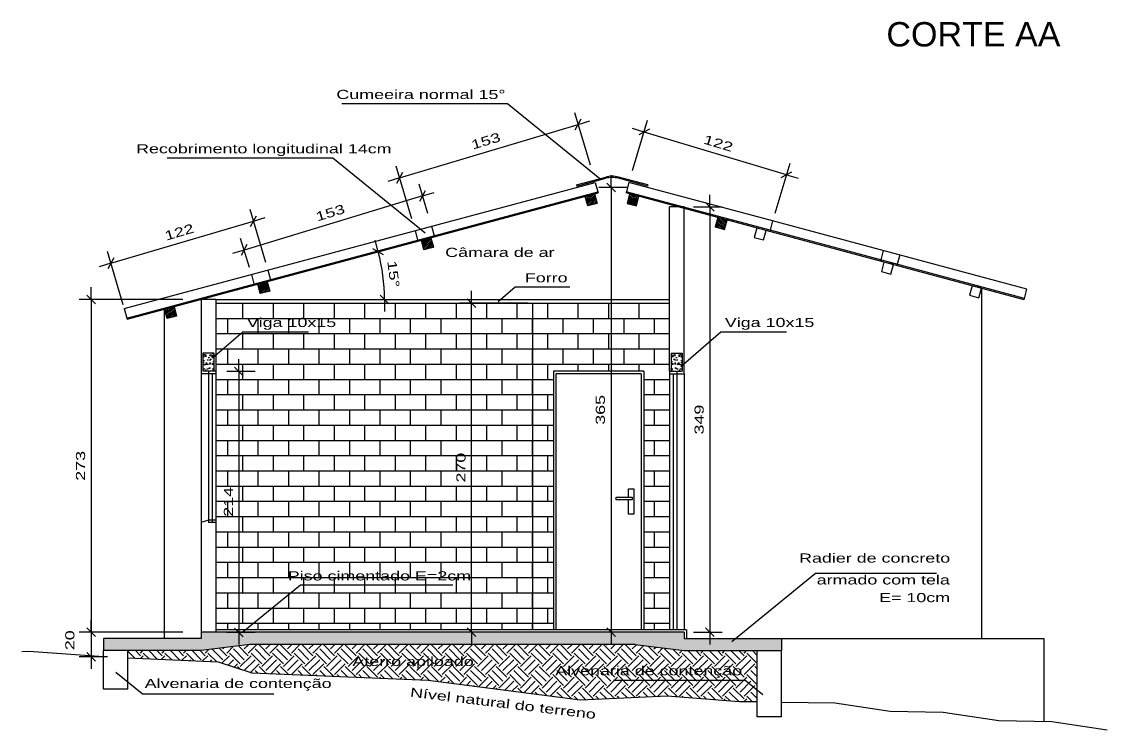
# Model space of a CAD drawing. Header units: millimetres. Extents: x 379 to 8329, y 269 to 4802.
# Drawn here: x 1494 to 2384, y 1987 to 2568 of the extents above; entities that cross this region are included whole.
import ezdxf

# ---------------------------------------------------------------- set-up
doc = ezdxf.new("R2010")
doc.units = ezdxf.units.MM
doc.header["$LTSCALE"] = 20
doc.header["$MEASUREMENT"] = 0
for name, color, linetype in [('1', 7, 'Continuous'), ('Cotas', 7, 'Continuous'), ('Texto', 2, 'Continuous')]:
    doc.layers.add(name, color=color, linetype=linetype)
doc.styles.add('REGUA100', font='arial.ttf', dxfattribs={"width": 1.4})
doc.styles.add('Textos Gd.', font='arial.ttf', dxfattribs={"height": 0.15})
doc.dimstyles.new('ISO-25', dxfattribs={"dimscale": 5, "dimtxt": 1.5, "dimasz": 0.01, "dimexe": 2, "dimexo": 3, "dimgap": 0.98, "dimtad": 1, "dimrnd": 0.5, "dimtxsty": 'REGUA100', "dimblk1": 'COTATR', "dimblk2": 'COTATR', "dimsah": 1, "dimcen": 4, "dimdle": 4, "dimclrd": 1, "dimclre": 1, "dimclrt": 2, "dimaunit": 1, "dimadec": 0, "dimazin": 0, "dimtfac": 1, "dimtofl": 0, "dimtmove": 2, "dimatfit": 3, "dimldrblk": 'COTATR', "dimfxl": 1, "dimarcsym": 0})

# ---------------------------------------------------------------- blocks, each defined once
blk = doc.blocks.new('COTATR')
at = {"color": 6}
blk.add_line((-71, -71), (71, 71), dxfattribs=at)
at = {"color": 0, "linetype": 'ByBlock'}
blk.add_line((0, 0), (200, 0), dxfattribs=at)
blk = doc.blocks.new('*D4')
at = {"layer": '1', "color": 1, "lineweight": -2, "transparency": 16777216}
for p, q in [((1908.83, 2337.6), (1852.51, 2337.6)), ((1862.51, 2067.65), (1862.51, 2337.55)), ((1908.83, 2067.6), (1852.51, 2067.6))]:
    blk.add_line(p, q, dxfattribs=at)
at = {"layer": 'DEFPOINTS', "color": 0, "transparency": 16777216}
for p in [(1862.51, 2337.6), (1923.83, 2337.6), (1923.83, 2067.6)]:
    blk.add_point(p, dxfattribs=at)
at = {"layer": '1', "color": 1, "lineweight": -2, "transparency": 16777216, "xscale": 0.05, "yscale": 0.05, "zscale": 0.05}
for p, rotation in [((1862.51, 2337.6), 90), ((1862.51, 2067.6), 270)]:
    blk.add_blockref('COTATR', p, dxfattribs=dict(at, rotation=rotation))
at = {"layer": '1', "color": 2, "transparency": 16777216, "insert": (1853.79, 2202.6), "char_height": 7.5, "attachment_point": 5, "rotation": 90, "style": 'REGUA100'}
blk.add_mtext('270', dxfattribs=at)
blk = doc.blocks.new('*D62')
at = {"layer": '1', "color": 1, "lineweight": -2, "transparency": 16777216}
for p, q in [((1994.48, 2446.25), (2006.83, 2487.4)), ((2120.77, 2442.78), (2004.01, 2477.81)), ((2111.34, 2411.19), (2123.69, 2452.35))]:
    blk.add_line(p, q, dxfattribs=at)
at = {"layer": 'DEFPOINTS', "color": 0, "transparency": 16777216}
for p in [(2003.96, 2477.83), (1990.17, 2431.88), (2107.03, 2396.82)]:
    blk.add_point(p, dxfattribs=at)
at = {"layer": '1', "color": 1, "lineweight": -2, "transparency": 16777216, "xscale": 0.05, "yscale": 0.05, "zscale": 0.05}
for p, rotation in [((2003.96, 2477.83), 163.3007557660096), ((2120.81, 2442.77), 343.3007557660096)]:
    blk.add_blockref('COTATR', p, dxfattribs=dict(at, rotation=rotation))
at = {"layer": '1', "color": 2, "transparency": 16777216, "insert": (2064.88, 2468.6), "char_height": 7.5, "attachment_point": 5, "rotation": 343.30076, "style": 'REGUA100'}
blk.add_mtext('122', dxfattribs=at)
blk = doc.blocks.new('*D73')
at = {"layer": '1', "color": 1, "lineweight": -2, "transparency": 16777216}
for p, q in [((1625.71, 2340.6), (1540.54, 2340.6)), ((1550.54, 2340.55), (1550.54, 2067.65)), ((1625.71, 2067.6), (1540.54, 2067.6))]:
    blk.add_line(p, q, dxfattribs=at)
at = {"layer": 'DEFPOINTS', "color": 0, "transparency": 16777216}
for p in [(1640.71, 2340.6), (1550.54, 2067.6), (1640.71, 2067.6)]:
    blk.add_point(p, dxfattribs=at)
at = {"layer": '1', "color": 1, "lineweight": -2, "transparency": 16777216, "xscale": 0.05, "yscale": 0.05, "zscale": 0.05}
for p, rotation in [((1550.54, 2340.6), 90), ((1550.54, 2067.6), 270)]:
    blk.add_blockref('COTATR', p, dxfattribs=dict(at, rotation=rotation))
at = {"layer": '1', "color": 2, "transparency": 16777216, "insert": (1541.81, 2204.1), "char_height": 7.5, "attachment_point": 5, "rotation": 90, "style": 'REGUA100'}
blk.add_mtext('273', dxfattribs=at)
blk = doc.blocks.new('*D74')
at = {"layer": '1', "color": 1, "lineweight": -2, "transparency": 16777216}
for p, q in [((2044.49, 2416.43), (2067.89, 2416.43)), ((2057.89, 2416.38), (2057.89, 2067.65)), ((2044.49, 2067.6), (2067.89, 2067.6))]:
    blk.add_line(p, q, dxfattribs=at)
at = {"layer": 'DEFPOINTS', "color": 0, "transparency": 16777216}
for p in [(2029.49, 2416.43), (2029.49, 2067.6), (2057.89, 2067.6)]:
    blk.add_point(p, dxfattribs=at)
at = {"layer": '1', "color": 1, "lineweight": -2, "transparency": 16777216, "xscale": 0.05, "yscale": 0.05, "zscale": 0.05}
for p, rotation in [((2057.89, 2416.43), 90), ((2057.89, 2067.6), 270)]:
    blk.add_blockref('COTATR', p, dxfattribs=dict(at, rotation=rotation))
at = {"layer": '1', "color": 2, "transparency": 16777216, "insert": (2049.16, 2242.02), "char_height": 7.5, "attachment_point": 5, "rotation": 90, "style": 'REGUA100'}
blk.add_mtext('349', dxfattribs=at)
blk = doc.blocks.new('*D75')
at = {"layer": '1', "color": 1, "lineweight": -2, "transparency": 16777216}
for p, q in [((1990.29, 2432.4), (1966.89, 2432.4)), ((1976.89, 2432.35), (1976.89, 2067.65)), ((1990.29, 2067.6), (1966.89, 2067.6))]:
    blk.add_line(p, q, dxfattribs=at)
at = {"layer": 'DEFPOINTS', "color": 0, "transparency": 16777216}
for p in [(2005.29, 2432.4), (1976.89, 2067.6), (2005.29, 2067.6)]:
    blk.add_point(p, dxfattribs=at)
at = {"layer": '1', "color": 1, "lineweight": -2, "transparency": 16777216, "xscale": 0.05, "yscale": 0.05, "zscale": 0.05}
for p, rotation in [((1976.89, 2432.4), 90), ((1976.89, 2067.6), 270)]:
    blk.add_blockref('COTATR', p, dxfattribs=dict(at, rotation=rotation))
at = {"layer": '1', "color": 2, "transparency": 16777216, "insert": (1968.15, 2250), "char_height": 7.5, "attachment_point": 5, "rotation": 90, "style": 'REGUA100'}
blk.add_mtext('365', dxfattribs=at)
blk = doc.blocks.new('*D77')
at = {"layer": '1', "color": 1, "lineweight": -2, "transparency": 16777216}
for p, q in [((1685.14, 2281.55), (1661.74, 2281.55)), ((1671.74, 2281.5), (1671.74, 2067.6)), ((1685.14, 2067.55), (1661.74, 2067.55))]:
    blk.add_line(p, q, dxfattribs=at)
at = {"layer": 'DEFPOINTS', "color": 0, "transparency": 16777216}
for p in [(1700.14, 2281.55), (1671.74, 2067.55), (1700.14, 2067.55)]:
    blk.add_point(p, dxfattribs=at)
at = {"layer": '1', "color": 1, "lineweight": -2, "transparency": 16777216, "xscale": 0.05, "yscale": 0.05, "zscale": 0.05}
for p, rotation in [((1671.74, 2281.55), 90), ((1671.74, 2067.55), 270)]:
    blk.add_blockref('COTATR', p, dxfattribs=dict(at, rotation=rotation))
at = {"layer": '1', "color": 2, "transparency": 16777216, "insert": (1663.07, 2174.55), "char_height": 7.5, "attachment_point": 5, "rotation": 90, "style": 'REGUA100'}
blk.add_mtext('214', dxfattribs=at)
blk = doc.blocks.new('*D125')
at = {"layer": '1', "color": 1, "lineweight": -2, "transparency": 16777216}
blk.add_arc((1640.71, 2340.6), 150.33, 0.01906, 14.98094, dxfattribs=at)
at = {"layer": 'DEFPOINTS', "color": 0, "transparency": 16777216}
for p in [(1966.27, 2427.83), (1790.47, 2353.7), (1652.71, 2340.6), (1915.71, 2340.6), (1579.9, 2324.31)]:
    blk.add_point(p, dxfattribs=at)
at = {"layer": '1', "color": 1, "lineweight": -2, "transparency": 16777216, "xscale": 0.05, "yscale": 0.05, "zscale": 0.05}
for p, rotation in [((1785.92, 2379.51), 104.9904715434521), ((1791.04, 2340.6), 270.0095284565488)]:
    blk.add_blockref('COTATR', p, dxfattribs=dict(at, rotation=rotation))
at = {"layer": '1', "color": 2, "transparency": 16777216, "insert": (1798.41, 2361.36), "char_height": 7.5, "attachment_point": 5, "rotation": 277.5, "style": 'REGUA100'}
blk.add_mtext('15°', dxfattribs=at)
blk = doc.blocks.new('*D128')
at = {"layer": '1', "color": 1, "lineweight": -2, "transparency": 16777216}
for p, q in [((1693.77, 2370.73), (1680.84, 2414.38)), ((1566.75, 2370.17), (1683.63, 2404.78)), ((1576.79, 2336.09), (1563.86, 2379.74))]:
    blk.add_line(p, q, dxfattribs=at)
at = {"layer": 'DEFPOINTS', "color": 0, "transparency": 16777216}
for p in [(1683.68, 2404.79), (1698.03, 2356.34), (1581.04, 2321.71)]:
    blk.add_point(p, dxfattribs=at)
at = {"layer": '1', "color": 1, "lineweight": -2, "transparency": 16777216, "xscale": 0.05, "yscale": 0.05, "zscale": 0.05}
for p, rotation in [((1683.68, 2404.79), 16.49251460178693), ((1566.7, 2370.15), 196.492514601787)]:
    blk.add_blockref('COTATR', p, dxfattribs=dict(at, rotation=rotation))
at = {"layer": '1', "color": 2, "transparency": 16777216, "insert": (1622.73, 2395.78), "char_height": 7.5, "attachment_point": 5, "rotation": 16.49251, "style": 'REGUA100'}
blk.add_mtext('122', dxfattribs=at)
blk = doc.blocks.new('*D127')
at = {"layer": '1', "color": 1, "lineweight": -2, "transparency": 16777216}
for p, q in [((1826.68, 2411.06), (1819.43, 2434.99)), ((1822.29, 2425.4), (1675.96, 2381.05)), ((1680.26, 2366.68), (1673.01, 2390.6))]:
    blk.add_line(p, q, dxfattribs=at)
at = {"layer": 'DEFPOINTS', "color": 0, "transparency": 16777216}
for p in [(1831.04, 2396.71), (1675.91, 2381.03), (1684.62, 2352.32)]:
    blk.add_point(p, dxfattribs=at)
at = {"layer": '1', "color": 1, "lineweight": -2, "transparency": 16777216, "xscale": 0.05, "yscale": 0.05, "zscale": 0.05}
for p, rotation in [((1822.33, 2425.42), 16.86408773062293), ((1675.91, 2381.03), 196.8640877306229)]:
    blk.add_blockref('COTATR', p, dxfattribs=dict(at, rotation=rotation))
at = {"layer": '1', "color": 2, "transparency": 16777216, "insert": (1746.59, 2411.58), "char_height": 7.5, "attachment_point": 5, "rotation": 16.86409, "style": 'REGUA100'}
blk.add_mtext('153', dxfattribs=at)
blk = doc.blocks.new('*D126')
at = {"layer": '1', "color": 1, "lineweight": -2, "transparency": 16777216}
for p, q in [((1959.99, 2450.59), (1947.07, 2493.66)), ((1803.44, 2440.13), (1949.9, 2484.07)), ((1813.44, 2406.63), (1800.52, 2449.7))]:
    blk.add_line(p, q, dxfattribs=at)
at = {"layer": 'DEFPOINTS', "color": 0, "transparency": 16777216}
for p in [(1949.94, 2484.08), (1964.3, 2436.23), (1817.75, 2392.26)]:
    blk.add_point(p, dxfattribs=at)
at = {"layer": '1', "color": 1, "lineweight": -2, "transparency": 16777216, "xscale": 0.05, "yscale": 0.05, "zscale": 0.05}
for p, rotation in [((1949.94, 2484.08), 16.69924423398736), ((1803.4, 2440.12), 196.6992442339874)]:
    blk.add_blockref('COTATR', p, dxfattribs=dict(at, rotation=rotation))
at = {"layer": '1', "color": 2, "transparency": 16777216, "insert": (1874.16, 2470.47), "char_height": 7.5, "attachment_point": 5, "rotation": 16.69924, "style": 'REGUA100'}
blk.add_mtext('153', dxfattribs=at)
blk = doc.blocks.new('*D231')
at = {"layer": '1', "color": 1, "lineweight": -2, "transparency": 16777216}
for p, q in [((1563.95, 2067.65), (1540.54, 2067.65)), ((1550.54, 2067.6), (1550.54, 2047.65)), ((1563.95, 2047.6), (1540.54, 2047.6))]:
    blk.add_line(p, q, dxfattribs=at)
at = {"layer": 'DEFPOINTS', "color": 0, "transparency": 16777216}
for p in [(1578.95, 2067.65), (1550.54, 2047.6), (1578.95, 2047.6)]:
    blk.add_point(p, dxfattribs=at)
at = {"layer": '1', "color": 1, "lineweight": -2, "transparency": 16777216, "xscale": 0.05, "yscale": 0.05, "zscale": 0.05}
for p, rotation in [((1550.54, 2067.65), 90), ((1550.54, 2047.6), 270)]:
    blk.add_blockref('COTATR', p, dxfattribs=dict(at, rotation=rotation))
at = {"layer": '1', "color": 2, "transparency": 16777216, "insert": (1533.05, 2061.1), "char_height": 7.5, "attachment_point": 5, "rotation": 90, "style": 'REGUA100'}
blk.add_mtext('20', dxfattribs=at)

msp = doc.modelspace()

# ---------------------------------------------------------------- hatches: boundary and pattern name
at = {"layer": '1'}
h = msp.add_hatch(dxfattribs=at)
h.set_pattern_fill('ANSI31', color=1, scale=8, style=0)
h.set_pattern_definition([(45, (-3158.2137, -783.7597), (-0.70710678, 0.70710678), [])])
h.paths.add_polyline_path([(1957.717, 2417.26), (1965.445, 2419.33), (1963.374, 2427.058), (1955.647, 2424.987)])
h = msp.add_hatch(dxfattribs=at)
h.set_pattern_fill('ANSI31', color=1, scale=8, style=0)
h.set_pattern_definition([(135, (7113.6343, -783.7597), (0.70710678, 0.70710678), [])])
h.paths.add_polyline_path([(1999.774, 2424.987), (1992.046, 2427.058), (1989.976, 2419.33), (1997.703, 2417.26)])
h = msp.add_hatch(dxfattribs=at)
h.set_pattern_fill('ANSI31', color=1, scale=8, style=0)
h.set_pattern_definition([(135, (7185.9307, -803.1314), (0.70710678, 0.70710678), [])])
h.paths.add_polyline_path([(2072.07, 2405.615), (2064.343, 2407.686), (2062.272, 2399.958), (2070, 2397.888)])
h = msp.add_hatch(dxfattribs=at)
h.set_pattern_fill('ANSI31', color=1, scale=8, style=0)
h.set_pattern_definition([(45, (-3292.4774, -819.7355), (-0.70710678, 0.70710678), [])])
h.paths.add_polyline_path([(1823.454, 2381.284), (1831.181, 2383.354), (1829.11, 2391.082), (1821.383, 2389.011)])
h = msp.add_hatch(dxfattribs=at)
h.set_pattern_fill('ANSI31', color=1, scale=8, style=0)
h.set_pattern_definition([(45, (-3426.7411, -855.7114), (-0.70710678, 0.70710678), [])])
h.paths.add_polyline_path([(1689.19, 2345.308), (1696.917, 2347.378), (1694.847, 2355.106), (1687.119, 2353.035)])
h = msp.add_hatch(dxfattribs=at)
h.set_pattern_fill('ANSI31', color=1, scale=8, style=0)
h.set_pattern_definition([(45, (-3503.1501, -876.1851), (-0.70710678, 0.70710678), [])])
h.paths.add_polyline_path([(1612.781, 2324.834), (1620.508, 2326.905), (1618.438, 2334.632), (1610.71, 2332.562)])
h = msp.add_hatch(dxfattribs=at)
h.set_pattern_fill('BRICK', color=1, scale=50, style=0)
h.paths.add_polyline_path([(1652.71, 2337.6), (1652.71, 2281.6), (1652.71, 2157.6), (1652.71, 2069.6), (1912.71, 2069.6), (1912.71, 2337.6)])
h.paths.add_polyline_path([(1929.71, 2281.6), (2003.71, 2281.6), (2003.71, 2069.6), (2024.71, 2069.6), (2024.71, 2281.6), (2024.71, 2337.6), (1912.71, 2337.6), (1912.71, 2069.6), (1929.71, 2069.6)])
h.paths.add_polyline_path([(1848.081, 2189.054), (1848.081, 2216.146), (1859.489, 2216.146), (1859.489, 2189.054)], flags=24)
h.paths.add_polyline_path([(1657.432, 2161.008), (1657.432, 2188.093), (1668.713, 2188.093), (1668.713, 2161.008)], flags=24)
h.paths.add_polyline_path([(1675.677, 2313.268), (1753.945, 2313.268), (1753.945, 2327.872), (1675.677, 2327.872)], flags=24)
h.paths.add_polyline_path([(1709.812, 2108.121), (1864.062, 2108.121), (1864.062, 2119.601), (1709.812, 2119.601)], flags=24)
h = msp.add_hatch(dxfattribs=at)
h.set_pattern_fill('AR-CONC', color=256, style=0)
h.set_pattern_definition([(50, (-3598.67, -162.2703), (7.172602, -0.6275213), [0.75, -8.25]), (355, (-3598.67, -162.27), (-1.387513, 7.521921), [0.6, -6.6]), (100.4514, (-3598.0725, -162.3226), (5.785094, 6.8943954), [0.637402, -7.011421]), (46.1842, (-3598.67, -160.27), (10.67241, -1.65519), [1.125, -12.375]), (96.6356, (-3597.781, -160.408), (9.346627, 9.741179), [0.956103, -10.51713]), (351.1842, (-3598.67, -160.27), (9.34662, 9.741186), [0.9, -9.9]), (21, (-3597.67, -160.7703), (5.9690705, -4.026189), [0.75, -8.25]), (326, (-3597.67, -160.77), (2.433153, 7.2515), [0.6, -6.6]), (71.4514, (-3597.173, -161.106), (8.402226, 3.225305), [0.637402, -7.011421]), (37.5, (-3598.6703, -162.2703), (0.1215986, 3.3289385), [0, -6.52, 0, -6.7, 0, -6.625]), (7.5, (-3598.6703, -162.2703), (2.6306954, 3.9441171), [0, -3.82, 0, -6.37, 0, -2.525]), (327.5, (-3600.9003, -162.2703), (5.3382244, -0.2255487), [0, -2.5, 0, -7.8, 0, -10.35]), (317.5, (-3601.9003, -162.2703), (5.8318617, 1.00105), [0, -3.25, 0, -5.18, 0, -7.35])])
h.paths.add_polyline_path([(1651.21, 2296.6), (1642.21, 2296.6), (1642.21, 2281.6), (1651.21, 2281.6)])
h = msp.add_hatch(dxfattribs=at)
h.set_pattern_fill('AR-CONC', color=256, style=0)
h.set_pattern_definition([(130, (7276.091, -162.2703), (-7.172602, -0.6275213), [0.75, -8.25]), (185, (7276.091, -162.27), (1.387513, 7.521921), [0.6, -6.6]), (79.5486, (7275.493, -162.3226), (-5.785094, 6.8943954), [0.637402, -7.011421]), (133.8158, (7276.091, -160.27), (-10.67241, -1.65519), [1.125, -12.375]), (83.3644, (7275.201, -160.408), (-9.346627, 9.741179), [0.956103, -10.51713]), (188.8158, (7276.091, -160.27), (-9.34662, 9.741186), [0.9, -9.9]), (159, (7275.091, -160.7703), (-5.9690705, -4.026189), [0.75, -8.25]), (214, (7275.091, -160.77), (-2.433153, 7.2515), [0.6, -6.6]), (108.5486, (7274.5934, -161.106), (-8.402226, 3.225305), [0.637402, -7.011421]), (142.5, (7276.0908, -162.2703), (-0.1215986, 3.3289385), [0, -6.52, 0, -6.7, 0, -6.625]), (172.5, (7276.0908, -162.2703), (-2.6306954, 3.9441171), [0, -3.82, 0, -6.37, 0, -2.525]), (212.5, (7278.3208, -162.2703), (-5.3382244, -0.2255487), [0, -2.5, 0, -7.8, 0, -10.35]), (222.5, (7279.321, -162.2703), (-5.8318617, 1.00105), [0, -3.25, 0, -5.18, 0, -7.35])])
h.paths.add_polyline_path([(2026.21, 2281.6), (2035.21, 2281.6), (2035.21, 2296.6), (2026.21, 2296.6)])
h = msp.add_hatch(dxfattribs=at)
h.set_pattern_fill('AR-CONC', color=256, scale=1.5, style=0)
h.set_pattern_definition([(50, (-3429.741, -274.501), (10.758903, -0.941282), [1.125, -12.375]), (355, (-3429.741, -274.501), (-2.08127, 11.282882), [0.9, -9.9]), (100.4514, (-3428.845, -274.58), (8.67764, 10.341593), [0.956103, -10.517132]), (46.1842, (-3429.741, -271.501), (16.008616, -2.482785), [1.6875, -18.5625]), (96.6356, (-3428.407, -271.708), (14.01994, 14.61177), [1.434154, -15.775695]), (351.1842, (-3429.741, -271.501), (14.01993, 14.61178), [1.35, -14.85]), (21, (-3428.241, -272.251), (8.953606, -6.039283), [1.125, -12.375]), (326, (-3428.241, -272.251), (3.64973, 10.87725), [0.9, -9.9]), (71.4514, (-3427.495, -272.755), (12.60334, 4.837957), [0.956103, -10.517132]), (37.5, (-3429.741, -274.5014), (0.1823978, 4.9934078), [0, -9.78, 0, -10.05, 0, -9.9375]), (7.5, (-3429.741, -274.5014), (3.946043, 5.9161757), [0, -5.73, 0, -9.555, 0, -3.7875]), (327.5, (-3433.086, -274.5014), (8.0073365, -0.338323), [0, -3.75, 0, -11.7, 0, -15.525]), (317.5, (-3434.586, -274.5014), (8.7477925, 1.501575), [0, -4.875, 0, -7.77, 0, -11.025])])
h.paths.add_polyline_path([(1640.71, 2067.6), (1640.71, 2062.6), (1560.71, 2062.6), (1560.71, 2052.6), (1640.71, 2052.6), (1680.71, 2057.6), (1996.71, 2057.6), (2036.71, 2052.6), (2116.71, 2052.6), (2116.71, 2062.6), (2036.71, 2062.6), (2036.71, 2067.6)])
h = msp.add_hatch(dxfattribs=at)
h.set_pattern_fill('EARTH', color=1, scale=50, angle=45, style=0)
h.paths.add_polyline_path([(1680.71, 2057.6), (1640.71, 2052.6), (1580.71, 2052.6), (1580.71, 2046.495), (1654.946, 2043.232), (1682.491, 2033.99), (1827.002, 2028.168), (1951.701, 2011.866), (2022.791, 2015.359), (2082.227, 2010.701), (2096.71, 2010.486), (2096.71, 2052.6), (2036.71, 2052.6), (1996.71, 2057.6)])
h.paths.add_polyline_path([(1762.363, 2035.519), (1866.661, 2035.519), (1866.661, 2049.892), (1762.363, 2049.892)], flags=24)
h.paths.add_polyline_path([(1928.695, 2027.915), (2086.803, 2027.915), (2086.803, 2042.242), (1928.695, 2042.242)], flags=24)

# ---------------------------------------------------------------- linework, layer by layer
at = {"layer": '1', "color": 0}
for p, q in [((1892.009, 2500.932), (1756.091, 2500.932)), ((1967.714, 2439.3), (1892.009, 2500.932)), ((1748.622, 2456.423), (1612.704, 2456.423)), ((1824.327, 2394.79), (1748.622, 2456.423)), ((1884.182, 2338.718), (1898.263, 2350.967)), ((1898.263, 2350.967), (1943.001, 2350.967)), ((1650.089, 2292.556), (1674.803, 2314.054)), ((1674.803, 2314.054), (1728.71, 2314.054)), ((2034.083, 2285.512), (2066.894, 2314.054)), ((2066.894, 2314.054), (2120.801, 2314.054)), ((2075.86, 2060.054), (2144.659, 2116.064)), ((2144.659, 2116.064), (2243.751, 2116.064)), ((1675.19, 2068.26), (1722.232, 2106.558)), ((1722.232, 2106.558), (1847.232, 2106.558)), ((1592.355, 2017.069), (1570.84, 2034.584)), ((1978.796, 2028.365), (2086.637, 2028.365)), ((2101.419, 2016.331), (2086.637, 2028.365)), ((1592.355, 2017.069), (1700.196, 2017.069))]:
    msp.add_line(p, q, dxfattribs=at)
at = {"layer": '1'}
for p, q in [((1948.474, 2434.453), (1972.534, 2440.9)), ((1948.733, 2433.487), (1972.534, 2439.865)), ((2006.947, 2434.453), (1982.887, 2440.9)), ((2006.688, 2433.487), (1982.887, 2439.865)), ((1577.572, 2333), (1963.942, 2436.527)), ((1948.474, 2434.453), (1948.733, 2433.487)), ((1963.942, 2436.527), (1966.272, 2427.834)), ((1991.478, 2436.527), (1989.149, 2427.834)), ((2109.321, 2404.951), (1991.478, 2436.527)), ((2006.947, 2434.453), (2006.688, 2433.487)), ((1579.643, 2325.272), (1966.013, 2428.8)), ((1579.902, 2324.306), (1966.272, 2427.834)), ((2106.992, 2396.258), (1989.149, 2427.834)), ((2107.25, 2397.224), (1989.408, 2428.8)), ((2109.321, 2404.951), (2106.992, 2396.258)), ((1816.156, 2396.928), (1818.485, 2388.235)), ((1829.679, 2400.552), (1832.008, 2391.858)), ((1681.892, 2360.952), (1684.222, 2352.259)), ((1695.415, 2364.576), (1697.744, 2355.882)), ((2280.71, 2349.71), (2280.71, 2062.6)), ((1577.572, 2333), (1579.902, 2324.306)), ((1912.71, 2069.6), (1912.71, 2337.6)), ((1912.71, 2329.6), (1912.71, 2330.6)), ((1646.71, 2279.6), (1646.71, 2159.6)), ((1649.71, 2279.6), (1649.71, 2157.6)), ((1929.71, 2281.6), (1929.71, 2069.6)), ((2003.71, 2281.6), (1929.71, 2281.6)), ((2001.71, 2279.6), (1931.71, 2279.6)), ((1931.71, 2279.6), (1931.71, 2069.6)), ((2001.71, 2279.6), (2001.71, 2069.6)), ((2003.71, 2281.6), (2003.71, 2069.6)), ((2027.71, 2279.6), (2027.71, 2069.6)), ((2030.71, 2279.6), (2030.71, 2069.6)), ((1991.264, 2178.521), (1991.264, 2185.152)), ((1991.264, 2185.152), (1995.63, 2185.152)), ((1995.63, 2185.152), (1995.63, 2164.56)), ((1980.959, 2176.252), (1980.959, 2178.521)), ((1980.959, 2178.521), (1994.233, 2178.521)), ((1994.233, 2176.252), (1980.959, 2176.252)), ((1991.264, 2164.56), (1991.264, 2176.252)), ((1994.233, 2178.521), (1994.233, 2176.252)), ((1995.63, 2164.56), (1991.264, 2164.56)), ((2116.71, 2062.6), (2331.76, 2062.6)), ((2331.76, 2062.6), (2331.76, 2052.6)), ((2331.76, 2052.6), (2331.76, 1994.363))]:
    msp.add_line(p, q, dxfattribs=at)
at = {"layer": '1', "color": 4}
for p, q in [((2024.71, 2281.6), (2024.71, 2416.43)), ((2036.71, 2279.6), (2036.71, 2416.43)), ((1640.71, 2340.6), (1640.71, 2279.6)), ((1652.71, 2340.6), (1652.71, 2281.6)), ((1642.21, 2296.6), (1642.21, 2281.6)), ((1651.21, 2296.6), (1651.21, 2281.6)), ((2026.21, 2296.6), (2026.21, 2281.6)), ((2035.21, 2296.6), (2035.21, 2281.6)), ((1646.71, 2281.6), (1646.71, 2279.6)), ((2030.71, 2281.6), (2030.71, 2279.6)), ((1640.71, 2157.6), (1640.71, 2067.6)), ((1646.71, 2159.6), (1646.71, 2157.6)), ((1652.71, 2157.6), (1652.71, 2067.6)), ((1560.71, 2020.885), (1560.71, 2052.6)), ((1580.71, 2020.885), (1580.71, 2052.6)), ((2096.71, 1998.285), (2096.71, 2052.6)), ((2116.71, 1998.285), (2116.71, 2052.6)), ((1580.71, 2020.885), (1560.71, 2020.885)), ((2116.71, 1998.285), (2096.71, 1998.285))]:
    msp.add_line(p, q, dxfattribs=at)
at = {"layer": '1', "color": 1}
for p, q in [((2317.961, 2349.047), (2109.321, 2404.951)), ((2315.632, 2340.353), (2106.992, 2396.258)), ((2315.89, 2341.319), (2107.25, 2397.224)), ((2200.118, 2380.622), (2197.789, 2371.929)), ((2213.641, 2376.999), (2211.312, 2368.306)), ((2315.632, 2340.353), (2317.961, 2349.047)), ((1610.71, 2062.6), (1610.71, 2332.562))]:
    msp.add_line(p, q, dxfattribs=at)
at = {"layer": '1', "color": 3}
for p, q in [((1640.71, 2067.6), (1640.71, 2062.6)), ((2036.71, 2067.6), (2036.71, 2062.6)), ((1560.71, 2062.6), (1560.71, 2052.6)), ((1680.71, 2057.6), (1640.71, 2052.6)), ((1996.71, 2057.6), (2036.71, 2052.6)), ((2116.71, 2062.6), (2116.71, 2052.6))]:
    msp.add_line(p, q, dxfattribs=at)
at = {"layer": '1'}
for points in [[(1957.717, 2417.26), (1955.647, 2424.987), (1963.374, 2427.058), (1965.445, 2419.33)], [(1997.703, 2417.26), (1999.774, 2424.987), (1992.046, 2427.058), (1989.976, 2419.33)], [(2070, 2397.888), (2072.07, 2405.615), (2064.343, 2407.686), (2062.272, 2399.958)], [(1823.454, 2381.284), (1821.383, 2389.011), (1829.11, 2391.082), (1831.181, 2383.354)], [(1689.19, 2345.308), (1687.119, 2353.035), (1694.847, 2355.106), (1696.917, 2347.378)], [(1612.781, 2324.834), (1610.71, 2332.562), (1618.438, 2334.632), (1620.508, 2326.905)]]:
    msp.add_lwpolyline(points, close=True, dxfattribs=at)
at = {"layer": '1', "color": 1}
for points in [[(2102.023, 2389.307), (2104.094, 2397.035), (2096.366, 2399.105), (2094.296, 2391.378)], [(2206.343, 2361.355), (2208.414, 2369.082), (2200.686, 2371.153), (2198.616, 2363.425)], [(2278.64, 2341.983), (2280.71, 2349.71), (2272.983, 2351.781), (2270.912, 2344.054)]]:
    msp.add_lwpolyline(points, close=True, dxfattribs=at)
at = {"layer": '1', "color": 4}
for points in [[(1560.71, 2047.374), (1499.342, 2051.99), (1493.54, 2051.513)], [(2096.71, 2010.486), (2082.227, 2010.701), (2022.791, 2015.359), (1951.701, 2011.866), (1827.002, 2028.168), (1682.491, 2033.99), (1654.946, 2043.232), (1580.71, 2046.495)], [(2205.761, 2002.551), (2160.31, 2009.537), (2116.71, 2010.187)], [(2294.811, 1994.914), (2249.36, 2001.9), (2205.761, 2002.551)], [(2383.861, 1987.277), (2338.41, 1994.264), (2294.811, 1994.914)]]:
    msp.add_lwpolyline(points, dxfattribs=at)
at = {"layer": '1'}
for centre in [(1977.71, 2421.581), (1977.71, 2420.546)]:
    msp.add_arc(centre, 20, 75, 105, dxfattribs=at)
at = {"layer": 'Cotas', "color": 4}
for p, q in [((2036.71, 2416.43), (2024.71, 2416.43)), ((1652.71, 2340.6), (1640.71, 2340.6)), ((1651.21, 2296.6), (1642.21, 2296.6)), ((2026.21, 2296.6), (2035.21, 2296.6)), ((1646.71, 2279.6), (1640.71, 2279.6)), ((1652.71, 2281.6), (1642.21, 2281.6)), ((2024.71, 2281.6), (2035.21, 2281.6)), ((2030.71, 2279.6), (2036.71, 2279.6)), ((1646.71, 2159.6), (1640.71, 2157.6)), ((1652.71, 2157.6), (1646.71, 2157.6))]:
    msp.add_line(p, q, dxfattribs=at)
at = {"layer": 'Cotas'}
for p, q in [((1652.71, 2340.6), (2024.71, 2340.6)), ((1652.71, 2337.6), (2024.71, 2337.6)), ((1640.71, 2279.6), (1640.71, 2157.6)), ((1652.71, 2279.6), (1646.71, 2279.6)), ((1652.71, 2281.6), (1652.71, 2157.6)), ((2024.71, 2281.6), (2024.71, 2069.6)), ((2024.71, 2279.6), (2030.71, 2279.6)), ((2036.71, 2279.6), (2036.71, 2069.6)), ((1652.71, 2159.6), (1646.71, 2159.6))]:
    msp.add_line(p, q, dxfattribs=at)
at = {"layer": 'Cotas', "color": 3}
for p, q in [((2036.71, 2067.6), (1640.71, 2067.6)), ((1640.71, 2062.6), (1560.71, 2062.6)), ((1996.71, 2057.6), (1680.71, 2057.6)), ((2036.71, 2062.6), (2116.71, 2062.6)), ((1640.71, 2052.6), (1560.71, 2052.6)), ((2036.71, 2052.6), (2116.71, 2052.6))]:
    msp.add_line(p, q, dxfattribs=at)
at = {"layer": 'Cotas', "color": 2}
for q in [(1652.71, 2069.6), (2038.71, 2062.6)]:
    msp.add_line((2038.71, 2069.6), q, dxfattribs=at)

# ---------------------------------------------------------------- texts
at = {"layer": '1', "color": 0, "style": 'REGUA100', "width": 1.4}
for s, p in [('Cumeeira normal 15°', (1751.611, 2504.859)), ('Recobrimento longitudinal 14cm', (1587.342, 2460.349)), ('Câmara de ar ', (1840.851, 2375.374)), ('Forro', (1906.188, 2354.579)), ('Viga 10x15', (1678.111, 2317.907)), ('Viga 10x15', (2070.202, 2317.907)), ('Radier de concreto', (2131.08, 2124.736)), ('Piso cimentado E=2cm', (1711.725, 2110.157)), ('armado com tela', (2145.519, 2106.845)), ('E= 10cm', (2196.672, 2092.329)), ('Aterro apiloado', (1764.78, 2039.997)), ('Alvenaria de contenção', (1931.105, 2032.354)), ('Alvenaria de contenção', (1594.391, 2021.945))]:
    msp.add_text(s, height=7.5, dxfattribs=at).set_placement(p)
msp.add_text('Nível natural do terreno', height=7.5, rotation=353.094632, dxfattribs=at).set_placement((1811.791, 2014.885))
at = {"layer": 'Texto', "color": 3, "style": 'Textos Gd.'}
msp.add_text('CORTE AA', height=20, dxfattribs=at).set_placement((2202.687, 2547.959))

# ---------------------------------------------------------------- dimensions: what is measured, and where the dimension line sits
at = {"layer": '1'}
for p1, p2, distance, picture, middle in [((1817.753, 2392.263), (1964.301, 2436.228), 49.964, '*D126', (1874.161, 2470.466)), ((2107.03, 2396.823), (1990.175, 2431.88), -47.97, '*D62', (2064.876, 2468.598)), ((1831.036, 2396.708), (1684.615, 2352.322), -30, '*D127', (1746.59, 2411.581)), ((1581.044, 2321.71), (1698.025, 2356.345), 50.523, '*D128', (1622.731, 2395.781))]:
    dim = msp.add_aligned_dim(p1=p1, p2=p2, distance=distance, dimstyle='ISO-25', override={"dimblk": 'COTATR', "dimatfit": 2}, dxfattribs=at)
    dim.commit()
    dim.dimension.update_dxf_attribs({"geometry": picture, "text_midpoint": middle})
at = {"layer": '1', "color": 0}
for p1, p2, distance, picture, middle in [((2005.29, 2432.404), (2005.29, 2067.6), -28.404, '*D75', (1968.154, 2250.002)), ((2029.487, 2416.43), (2029.487, 2067.6), 28.404, '*D74', (2049.159, 2242.015)), ((1640.71, 2340.6), (1640.71, 2067.6), -90.169, '*D73', (1541.809, 2204.1)), ((1923.828, 2067.6), (1923.828, 2337.6), 61.313, '*D4', (1853.785, 2202.6)), ((1700.142, 2281.55), (1700.142, 2067.55), -28.404, '*D77', (1663.073, 2174.55))]:
    dim = msp.add_aligned_dim(p1=p1, p2=p2, distance=distance, dimstyle='ISO-25', override={"dimblk": 'COTATR', "dimatfit": 2}, dxfattribs=at)
    dim.commit()
    dim.dimension.update_dxf_attribs({"geometry": picture, "text_midpoint": middle})
at = {"layer": '1'}
dim = msp.add_angular_dim_2l(base=(1790.466, 2353.702), line1=((1652.71, 2340.6), (1915.71, 2340.6)), line2=((1579.902, 2324.306), (1966.272, 2427.834)), dimstyle='ISO-25', override={"dimblk": 'COTATR', "dimatfit": 2}, dxfattribs=at)
dim.commit()
dim.dimension.update_dxf_attribs({"geometry": '*D125', "text_midpoint": (1798.407, 2361.361)})
at = {"layer": '1', "color": 0}
dim = msp.add_linear_dim(base=(1550.541, 2047.6), p1=(1578.945, 2067.65), p2=(1578.945, 2047.6), angle=270, dimstyle='ISO-25', override={"dimblk": 'COTATR', "dimatfit": 2}, dxfattribs=at)
dim.commit()
dim.dimension.update_dxf_attribs({"geometry": '*D231', "text_midpoint": (1533.053, 2061.097), "dimtype": 161})

doc.saveas('drawing.dxf')
